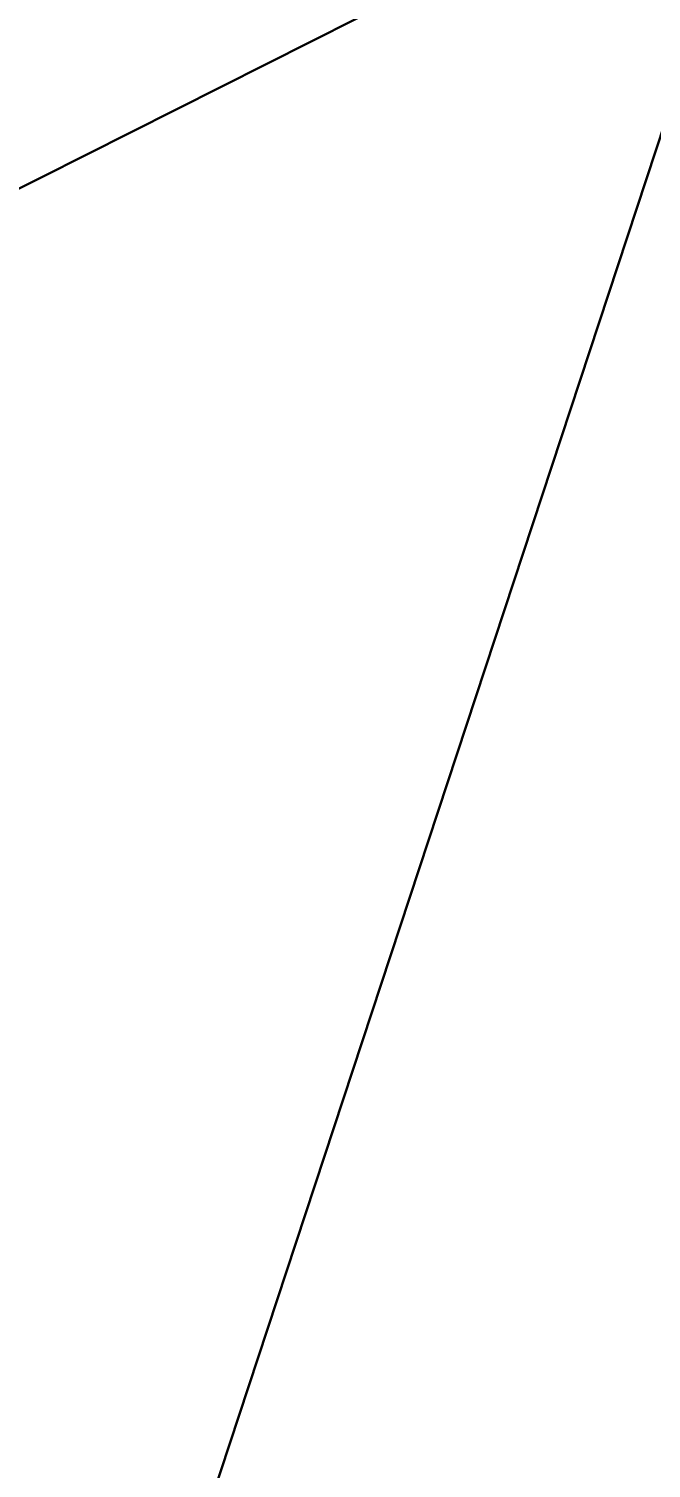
# Model space of a CAD drawing. Header units: metres. Extents: x 2682525 to 2683550, y 1250555 to 1251328.
# Drawn here: x 2683097.9 to 2683100.77, y 1250875.72 to 1250882.35 of the extents above; entities that cross this region are included whole.
import ezdxf

# ---------------------------------------------------------------- set-up
doc = ezdxf.new("R2010")
doc.units = ezdxf.units.M
doc.header["$PDMODE"] = 2
doc.header["$PDSIZE"] = -2
for name, pattern in [('IMPORT-_23_ISO-10 Strichpunktlinie _2_', [46.98999999999999, 30.47999999999999, -7.619999999999998, 1.270000000000001, -7.619999999999998]), ('IMPORT-_25_ISO-10 Strichpunktlinie _2_', [46.98999999999999, 30.47999999999999, -7.619999999999998, 1.270000000000001, -7.619999999999998]), ('Verdeckt 0_75', [1.5, 0.75, -0.75])]:
    doc.linetypes.add(name, pattern=pattern)
for name, color, linetype, lineweight, true_color in [('2458 A U1_dwg-1', 9, 'Continuous', 18, 0x808080), ('_23_000 Linien-Strichpunktlinie kurz 0_10', 9, 'IMPORT-_23_ISO-10 Strichpunktlinie _2_', 18, 0x808080), ('_25_000 Linien-Strichpunktlinie 0_10', 9, 'IMPORT-_25_ISO-10 Strichpunktlinie _2_', 18, 0x808080), ('_25_200 Materialien-Fertigbeton', 9, 'Continuous', 18, 0x808080), ('_25_300 Bauteile 3D-Stuetze', 9, 'Continuous', 18, 0x808080), ('_25_500 Technik-Kanalisation Schächte', 9, 'Continuous', 18, 0x808080), ('_25_800 Beschriftung-1_50-Text', 9, 'Continuous', 18, 0x808080), ('_25_Keine', 9, 'Continuous', 18, 0x808080), ('Bemassung', 9, 'Continuous', 18, 0x808080)]:
    doc.layers.add(name, color=color, linetype=linetype, lineweight=lineweight, true_color=true_color)
for name, color, linetype, lineweight in [('A-____-____-DIMS', 7, 'Continuous', 9), ('A-DETL-____-MBND', 7, 'Verdeckt 0_75', 18), ('Bemassung-1', 7, 'Continuous', 18)]:
    doc.layers.add(name, color=color, linetype=linetype, lineweight=lineweight)
doc.styles.add('Arial_31', font='arial.ttf', dxfattribs={"width": 0.9, "height": 200})
doc.styles.add('ISOCP_2', font='isocp___.ttf', dxfattribs={"height": 125.8608217592593})
doc.dimstyles.new('2_0_mm_-_Arial', dxfattribs={"dimscale": 304.8, "dimtxt": 204.051879991394, "dimasz": 0.2460629921259842, "dimexe": 0.3280839895013123, "dimexo": 0.3280840109072179, "dimgap": 0.08202099737532807, "dimtad": 1, "dimdec": 1, "dimlfac": 0.001, "dimrnd": 0.09999999999999999, "dimzin": 0, "dimdsep": 46, "dimtxsty": 'Arial_31', "dimblk1": 'OBLIQUE', "dimblk2": 'OBLIQUE', "dimsah": 1, "dimcen": 0.09, "dimdle": 0.3280839895013123, "dimazin": 0, "dimtfac": 1, "dimtdec": 4, "dimtix": 1, "dimtmove": 0, "dimatfit": 3, "dimfxl": 1, "dimtvp": 1, "dimtfill": 1, "dimtolj": 1, "dimtzin": 0, "dimarcsym": 2})
doc.dimstyles.new('2_0_mm_-_Arial_1', dxfattribs={"dimscale": 304.8, "dimtxt": 204.051879991394, "dimasz": 0.2460629921259842, "dimexe": 0.3280839895013123, "dimexo": 0.3280840109072179, "dimgap": 0.08202099737532807, "dimtad": 1, "dimdec": 1, "dimlfac": 0.001, "dimrnd": 0.09999999999999999, "dimzin": 0, "dimdsep": 46, "dimtxsty": 'Arial_31', "dimblk1": 'OBLIQUE', "dimblk2": 'OBLIQUE', "dimsah": 1, "dimcen": 0.09, "dimdle": 0.3280839895013123, "dimazin": 0, "dimtfac": 1, "dimtdec": 4, "dimtix": 1, "dimtmove": 2, "dimatfit": 3, "dimfxl": 1, "dimtvp": 1, "dimtfill": 1, "dimtolj": 1, "dimtzin": 0, "dimarcsym": 2})

# ---------------------------------------------------------------- blocks, each defined once
blk = doc.blocks.new('2458 A U1_dwg_VW_SLASH-9045119-U01 Bodenplatte')
at = {"layer": 'Bemassung'}
for p, q in [((-64979.73638778903, -22641.89040898009), (-65091.9895893024, -22754.14361049345)), ((-64935.86298854573, -22698.01700973677), (-65148.1041994832, -22698.01700973677))]:
    blk.add_line(p, q, dxfattribs=at)
blk = doc.blocks.new('2458 A U1_dwg_VW_SLASH-9045121-U01 Bodenplatte')
at = {"layer": 'Bemassung'}
for p, q in [((-64871.98958930239, -22754.14361048735), (-64759.73638778903, -22641.89040897399)), ((-64915.86298854569, -22698.01700973067), (-64703.62177760822, -22698.01700973067))]:
    blk.add_line(p, q, dxfattribs=at)
blk = doc.blocks.new('2458 A U1_dwg_VW_SLASH-9045122-U01 Bodenplatte')
at = {"layer": 'Bemassung'}
for p, q in [((-64979.73638778903, -22641.89040897399), (-65091.9895893024, -22754.14361048735)), ((-64935.86298854573, -22698.01700973067), (-65148.1041994832, -22698.01700973067))]:
    blk.add_line(p, q, dxfattribs=at)
blk = doc.blocks.new('2458 A U1_dwg_VW_SLASH-9045123-U01 Bodenplatte')
at = {"layer": 'Bemassung'}
for p, q in [((-64756.9895893024, -22754.14361048735), (-64644.73638778904, -22641.89040897399)), ((-64800.8629885457, -22698.01700973067), (-64588.62177760822, -22698.01700973067))]:
    blk.add_line(p, q, dxfattribs=at)
blk = doc.blocks.new('2458 A U1_dwg_VW_SLASH-9045124-U01 Bodenplatte')
at = {"layer": 'Bemassung'}
for p, q in [((-64759.73638778903, -22641.89040897399), (-64871.98958930239, -22754.14361048735)), ((-64715.86298854573, -22698.01700973067), (-64928.1041994832, -22698.01700973067))]:
    blk.add_line(p, q, dxfattribs=at)
blk = doc.blocks.new('2458 A U1_dwg_VW_SLASH-9045126-U01 Bodenplatte')
at = {"layer": 'Bemassung'}
for p, q in [((-64756.9895893024, -22754.14361048753), (-64644.73638778904, -22641.89040897417)), ((-64800.8629885457, -22698.01700973085), (-64588.62177760822, -22698.01700973085))]:
    blk.add_line(p, q, dxfattribs=at)
blk = doc.blocks.new('2458 A U1_dwg_VW_SLASH-9045379-U01 Bodenplatte')
at = {"layer": 'Bemassung'}
for p, q in [((-64979.73638778903, -22141.89040897429), (-65091.9895893024, -22254.14361048765)), ((-64935.86298854573, -22198.01700973097), (-65148.1041994832, -22198.01700973097))]:
    blk.add_line(p, q, dxfattribs=at)
blk = doc.blocks.new('2458 A U1_dwg_VW_SLASH-9045381-U01 Bodenplatte')
at = {"layer": 'Bemassung'}
for p, q in [((-64871.98958930239, -22254.14361048766), (-64759.73638778903, -22141.89040897429)), ((-64915.86298854569, -22198.01700973097), (-64703.62177760822, -22198.01700973097))]:
    blk.add_line(p, q, dxfattribs=at)
blk = doc.blocks.new('2458 A U1_dwg_VW_SLASH-9045382-U01 Bodenplatte')
at = {"layer": 'Bemassung'}
for p, q in [((-64979.73638778903, -22141.89040897429), (-65091.9895893024, -22254.14361048766)), ((-64935.86298854573, -22198.01700973097), (-65148.1041994832, -22198.01700973097))]:
    blk.add_line(p, q, dxfattribs=at)
blk = doc.blocks.new('2458 A U1_dwg_VW_SLASH-9045384-U01 Bodenplatte')
at = {"layer": 'Bemassung'}
for p, q in [((-64871.98958930239, -22254.14361048766), (-64759.73638778903, -22141.89040897429)), ((-64915.86298854569, -22198.01700973097), (-64703.62177760822, -22198.01700973097))]:
    blk.add_line(p, q, dxfattribs=at)
blk = doc.blocks.new('2458 A U1_dwg-9041719-U01 Bodenplatte')
at = {"layer": '_25_200 Materialien-Fertigbeton'}
h = blk.add_hatch(dxfattribs=at)
h.set_pattern_fill('FP_22', color=256, style=0, pattern_type=2)
h.set_pattern_definition([(270, (-64925.863, -24222.675), (50, 3.061616997868383e-15), []), (0, (-64925.863, -24222.675), (0, -50), [])])
h.paths.add_polyline_path([(-64925.86298854579, -24437.67519800757), (-64897.39289358451, -24433.92703889937), (-64870.86298854578, -24422.93799242386), (-64848.08124261527, -24405.45694393809), (-64830.6001941295, -24382.67519800757), (-64819.611147654, -24356.14529296885), (-64815.86298854578, -24327.67519800757), (-64815.86298854578, -24117.67519800757), (-64819.611147654, -24089.2051030463), (-64830.6001941295, -24062.67519800757), (-64848.08124261527, -24039.89345207705), (-64870.86298854578, -24022.41240359128), (-64897.39289358451, -24011.42335711577), (-64925.86298854579, -24007.67519800757), (-64954.33308350707, -24011.42335711577), (-64980.86298854578, -24022.41240359128), (-65003.6447344763, -24039.89345207705), (-65021.12578296207, -24062.67519800757), (-65032.11482943758, -24089.2051030463), (-65035.86298854578, -24117.67519800757), (-65035.86298854578, -24327.67519800757), (-65032.11482943758, -24356.14529296885), (-65021.12578296207, -24382.67519800757), (-65003.6447344763, -24405.45694393809), (-64980.86298854578, -24422.93799242386), (-64954.33308350707, -24433.92703889937)])
at = {"layer": '_23_000 Linien-Strichpunktlinie kurz 0_10', "flags": 128}
blk.add_lwpolyline([(-59051.41568548869, -26457.72384571089), (-64001.41568746314, -26457.72384571089), (-64001.41568746314, -21262.2223017857)], dxfattribs=at)
blk.add_lwpolyline([(-59051.41568548869, -26457.72384571089), (-64001.41568746314, -26457.72384571089), (-64001.41568746314, -21262.2223017857)], dxfattribs=at)
blk.add_lwpolyline([(-67303.45441187511, -25857.7238395388), (-66898.45441186609, -25857.7238395388), (-66898.45441186609, -26457.72383953274), (-67303.45441187511, -26457.72383953274)], close=True, dxfattribs=at)
blk.add_lwpolyline([(-67303.45441187511, -25857.7238395388), (-66898.45441186609, -25857.7238395388), (-66898.45441186609, -26457.72383953274), (-67303.45441187511, -26457.72383953274)], close=True, dxfattribs=at)
at = {"layer": '_25_000 Linien-Strichpunktlinie 0_10', "flags": 128}
blk.add_lwpolyline([(-48349.47132443955, -24437.67519800754), (-78599.66104877448, -24437.67519800754), (-78599.66104877448, -23456.41753594726), (-48349.47132443955, -23456.41753594726)], close=True, dxfattribs=at)
at = {"layer": '_25_200 Materialien-Fertigbeton'}
for p, q in [((-65035.86298854571, -24117.67519800755), (-65035.86298854571, -24327.67519800755)), ((-64815.86298854571, -24327.67519800755), (-64815.86298854571, -24117.67519800755))]:
    blk.add_line(p, q, dxfattribs=at)
for centre, radius, start, end in [((-64925.86298854573, -24117.67519800755), 110.0000000000054, 89.99999999999147, 179.9999999999915), ((-64925.86298854571, -24117.67519800755), 110, 0, 90), ((-64925.86298854571, -24327.67519800755), 110, 180, 269.9999999999996), ((-64925.8629885457, -24327.67519800755), 110, 269.999999999992, 359.999999999992)]:
    blk.add_arc(centre, radius, start, end, dxfattribs=at)
at = {"layer": '_25_300 Bauteile 3D-Stuetze'}
for p, q in [((-64925.86298854571, -23957.67519800754), (-64925.86298854571, -24487.67519800755)), ((-65190.86298854571, -24222.67519800755), (-64660.86298854571, -24222.67519800755))]:
    blk.add_line(p, q, dxfattribs=at)
at = {"layer": '_25_500 Technik-Kanalisation Schächte', "flags": 128}
blk.add_lwpolyline([(-48470.30777472434, -27882.65213969124), (-48470.30777472434, -28032.65213969498), (-75781.4182023694, -28032.65213969498), (-75781.4182023694, -27882.65213969411)], close=True, dxfattribs=at)
at = {"layer": '_25_Keine', "flags": 128}
blk.add_lwpolyline([(-62134.01125033289, -21626.06407023724), (-62134.01125033289, -25107.67519800752), (-64700.86298854579, -25107.67519800752), (-64700.86298854579, -21262.2223017857)], dxfattribs=at)
at = {"layer": 'Bemassung'}
for p, q in [((-65038.1041994832, -21698.01700973097), (-72964.17699224698, -21698.01700973097)), ((-64815.86298854571, -22198.01700973097), (-65035.86298854571, -22198.01700973097)), ((-64928.1041994832, -22698.01700973067), (-65040.34541042071, -22698.01700973067)), ((-64703.62177760822, -22698.01700973067), (-64591.38056667071, -22698.01700973067)), ((-48582.54898566184, -28480.19259147581), (-75669.1769914319, -28480.19259147581))]:
    blk.add_line(p, q, dxfattribs=at)
at = {"layer": 'Bemassung', "flags": 128}
for points in [[(-64925.86298854571, -21598.017009731), (-64925.86298854571, -24219.67519800755)], [(-65035.86298854571, -22098.01700973099), (-65035.86298854571, -24219.67519800751)], [(-64815.86298854571, -22098.01700973099), (-64815.86298854571, -24219.67519800751)], [(-65035.86298854571, -22598.01700973069), (-65035.86298854571, -24719.67519800755)], [(-64815.86298854571, -22598.01700973069), (-64815.86298854571, -24719.67519800751)], [(-64700.86298854572, -22598.01700973087), (-64700.86298854572, -25104.6751980075)]]:
    blk.add_lwpolyline(points, close=True, dxfattribs=at)
for points in [[(-65260.34541042071, -22198.01700973097), (-65148.1041994832, -22198.01700973097), (-72854.17699224695, -22198.01700973097), (-72741.93578130945, -22198.01700973097)], [(-57109.79019578198, -22198.01700973097), (-56997.54898484446, -22198.01700973097), (-64703.62177760822, -22198.01700973097), (-64591.38056667071, -22198.01700973097)], [(-65260.34541042071, -22698.01700973067), (-65148.1041994832, -22698.01700973067), (-69239.17699224691, -22698.01700973067)], [(-64700.86298854572, -22698.01700973067), (-64815.86298854571, -22698.01700973067), (-65035.86298854571, -22698.01700973067)], [(-62246.2524612703, -22698.01700973085), (-64588.62177760822, -22698.01700973085), (-64476.38056667073, -22698.01700973085)], [(-47278.90107377427, -27373.61881234133), (-78489.17699227516, -27373.61881234133), (-78376.93578133766, -27373.61881234133)]]:
    blk.add_lwpolyline(points, dxfattribs=at)
for name in ['2458 A U1_dwg_VW_SLASH-9045379-U01 Bodenplatte', '2458 A U1_dwg_VW_SLASH-9045382-U01 Bodenplatte', '2458 A U1_dwg_VW_SLASH-9045381-U01 Bodenplatte', '2458 A U1_dwg_VW_SLASH-9045384-U01 Bodenplatte', '2458 A U1_dwg_VW_SLASH-9045119-U01 Bodenplatte', '2458 A U1_dwg_VW_SLASH-9045122-U01 Bodenplatte', '2458 A U1_dwg_VW_SLASH-9045124-U01 Bodenplatte', '2458 A U1_dwg_VW_SLASH-9045121-U01 Bodenplatte', '2458 A U1_dwg_VW_SLASH-9045123-U01 Bodenplatte', '2458 A U1_dwg_VW_SLASH-9045126-U01 Bodenplatte']:
    blk.add_blockref(name, (0, 0))
at = {"layer": '_25_800 Beschriftung-1_50-Text', "insert": (-67604.3540521562, -27791.25745434191), "char_height": 125.8608217592593, "width": 1979.367252543941, "attachment_point": 1, "line_spacing_factor": 1.478621465017729, "style": 'ISOCP_2'}
blk.add_mtext('OK Rinne horizontal', dxfattribs=at)
at = {"layer": 'Bemassung-1', "char_height": 125.8608217592593, "line_spacing_factor": 1.478621465017729, "style": 'ISOCP_2'}
for s, insert, width, attachment_point in [('22', (-64925.86298854571, -22092.05689902385), 236.8473635522664, 2), ('5', (-64556.11333107856, -22409.46589381003), 118.4236817761332, 1), ('22', (-64934.35476767742, -22554.35042512127), 236.8473635522664, 2), ('11', (-64711.05342523929, -22556.00385057259), 169.1766882516189, 1), ('2.56', (-63657.49451854666, -22572.73352084853), 406.0240518038852, 1)]:
    blk.add_mtext(s, dxfattribs=dict(at, insert=insert, width=width, attachment_point=attachment_point))
blk = doc.blocks.new('_Oblique')
at = {"color": 0, "linetype": 'ByBlock', "lineweight": -2}
blk.add_line((-0.5, -0.5), (0.5, 0.5), dxfattribs=at)
blk = doc.blocks.new('*D1807')
at = {"layer": 'A-____-____-DIMS', "color": 0, "lineweight": -2, "transparency": 16777216}
for p, q in [((2683068.897622096, 1250867.009540824), (2683135.861756529, 1250900.785341326)), ((2683053.688199543, 1250859.338114525), (2683068.897622096, 1250867.009540824)), ((2683053.688199543, 1250859.338114525), (2682986.72406511, 1250825.562314023)), ((2683113.74310552, 1250778.098576879), (2683113.932022766, 1250777.724028246)), ((2683098.698719751, 1250770.099947516), (2683098.722600213, 1250770.052601948))]:
    blk.add_line(p, q, dxfattribs=at)
at = {"layer": 'A-____-____-DIMS', "color": 0, "lineweight": -2, "transparency": 16777216, "xscale": 74.99999999999999, "yscale": 74.99999999999999, "zscale": 74.99999999999999}
for p, rotation in [((2683068.897622096, 1250867.009540824), 206.7657572042305), ((2683053.688199543, 1250859.338114525), 26.76575720423048)]:
    blk.add_blockref('_Oblique', p, dxfattribs=dict(at, rotation=rotation))
at = {"layer": 'A-____-____-DIMS', "color": 0, "transparency": 16777216, "insert": (2683004.047613651, 1250976.668747653), "char_height": 200, "width": 911.641014607705, "attachment_point": 5, "rotation": 26.76575720423047, "style": 'Arial_31', "bg_fill": 3, "box_fill_scale": 1.1, "bg_fill_color": 256, "bg_fill_true_color": 13158600, "bg_fill_transparency": 0}
blk.add_mtext('\\A1;0.0', dxfattribs=at)
at = {"layer": 'Defpoints', "color": 0, "transparency": 16777216}
for p in [(2683068.708701911, 1250867.384095282), (2683068.897622096, 1250867.009540824), (2683053.664316143, 1250859.385465919)]:
    blk.add_point(p, dxfattribs=at)
blk = doc.blocks.new('*D1808')
at = {"layer": 'A-____-____-DIMS', "color": 0, "lineweight": -2, "transparency": 16777216}
for p, q in [((2683101.306229421, 1250883.356000871), (2683168.270363854, 1250917.131801374)), ((2683068.897622741, 1250867.009539544), (2683001.933488308, 1250833.233739042)), ((2683146.196746825, 1250794.355752247), (2683146.340630091, 1250794.070488293)), ((2683113.74310552, 1250778.098576879), (2683113.932023411, 1250777.724026967))]:
    blk.add_line(p, q, dxfattribs=at)
at = {"layer": 'A-____-____-DIMS', "color": 0, "transparency": 16777216, "insert": (2682617.72699169, 1250788.948338999), "char_height": 200, "width": 911.641014607705, "attachment_point": 1, "rotation": 26.76575720423047, "line_spacing_factor": 0.9417779076525878, "style": 'Arial_31', "bg_fill": 3, "box_fill_scale": 1.1, "bg_fill_color": 256, "bg_fill_true_color": 13158600, "bg_fill_transparency": 0}
blk.add_mtext('\\A1;0.0', dxfattribs=at)
at = {"layer": 'A-____-____-DIMS', "color": 0, "lineweight": -2, "transparency": 16777216}
blk.add_line((2683068.897622741, 1250867.009539544), (2683101.306229421, 1250883.356000871), dxfattribs=at)
at = {"layer": 'Defpoints', "color": 0, "transparency": 16777216}
for p in [(2683101.162343216, 1250883.641270651), (2683101.306229421, 1250883.356000871), (2683068.708701911, 1250867.384095282)]:
    blk.add_point(p, dxfattribs=at)
at = {"layer": 'A-____-____-DIMS', "color": 0, "lineweight": -2, "transparency": 16777216, "xscale": 74.99999999999999, "yscale": 74.99999999999999, "zscale": 74.99999999999999}
for p, rotation in [((2683101.306229421, 1250883.356000871), 206.7657572042305), ((2683068.897622741, 1250867.009539544), 26.76575720423048)]:
    blk.add_blockref('_Oblique', p, dxfattribs=dict(at, rotation=rotation))
blk = doc.blocks.new('*D1809')
at = {"layer": 'A-____-____-DIMS', "color": 0, "lineweight": -2, "transparency": 16777216}
for p, q in [((2683132.910514814, 1250899.296771893), (2683199.874649247, 1250933.072572396)), ((2683101.30623005, 1250883.355999624), (2683132.910514814, 1250899.296771893)), ((2683101.30623005, 1250883.355999624), (2683034.342095617, 1250849.580199121)), ((2683177.801724807, 1250810.295150137), (2683177.944915484, 1250810.011259315)), ((2683146.196746825, 1250794.355752247), (2683146.34063072, 1250794.070487046))]:
    blk.add_line(p, q, dxfattribs=at)
at = {"layer": 'A-____-____-DIMS', "color": 0, "lineweight": -2, "transparency": 16777216, "xscale": 74.99999999999999, "yscale": 74.99999999999999, "zscale": 74.99999999999999}
for p, rotation in [((2683132.910514814, 1250899.296771893), 206.7657572042305), ((2683101.30623005, 1250883.355999624), 26.76575720423048)]:
    blk.add_blockref('_Oblique', p, dxfattribs=dict(at, rotation=rotation))
at = {"layer": 'A-____-____-DIMS', "color": 0, "transparency": 16777216, "insert": (2683059.863075263, 1251004.821305737), "char_height": 200, "width": 911.641014607705, "attachment_point": 5, "rotation": 26.76575720423047, "style": 'Arial_31', "bg_fill": 3, "box_fill_scale": 1.1, "bg_fill_color": 256, "bg_fill_true_color": 13158600, "bg_fill_transparency": 0}
blk.add_mtext('\\A1;0.0', dxfattribs=at)
at = {"layer": 'Defpoints', "color": 0, "transparency": 16777216}
for p in [(2683132.767321199, 1250899.58066854), (2683132.910514814, 1250899.296771893), (2683101.162343216, 1250883.641270651)]:
    blk.add_point(p, dxfattribs=at)

msp = doc.modelspace()

# ---------------------------------------------------------------- linework, layer by layer
at = {"layer": 'A-DETL-____-MBND'}
msp.add_open_spline([(2683066.009390901, 1250869.679863096), (2683066.288205003, 1250869.551325586), (2683067.039320472, 1250869.18605556), (2683068.808618498, 1250868.554809036), (2683071.657237757, 1250869.494124548), (2683074.467321273, 1250871.018365242), (2683078.195421315, 1250872.859749516), (2683083.158512379, 1250875.383371573), (2683088.800458998, 1250878.256991499), (2683094.67246607, 1250881.112386641), (2683097.951854891, 1250882.94699488), (2683100.081408632, 1250883.879558791), (2683100.187642982, 1250884.43076455), (2683100.919117485, 1250885.016465895), (2683101.844521929, 1250884.711114088), (2683103.967648854, 1250886.004076284), (2683109.204590926, 1250888.417601884), (2683115.754953569, 1250891.836530144), (2683122.446522959, 1250895.24131188), (2683126.497124689, 1250897.270196159), (2683129.520615935, 1250898.811156605), (2683132.804656584, 1250900.260438276), (2683134.067093911, 1250906.573856538), (2683135.558020153, 1250913.796773206), (2683138.657477513, 1250918.602886364), (2683139.889302063, 1250920.906158589)], degree=3, knots=[0, 0, 0, 0, 3.021816965252346, 8.2668153199768, 17.95102877688316, 30.86478291184385, 40.23480069127133, 58.74610483870741, 85.71719350426484, 102.6006594184549, 122.8063238274784, 123.1988405673681, 125.0105717409506, 127.673553189531, 131.444065486728, 133.3966811922206, 151.4499517304334, 188.9907190902837, 205.6325642785124, 225.4757952452216, 233.4027051389572, 239.3167187433414, 259.753894699282, 288.8823652494151, 314.5908583427087, 314.5908583427087, 314.5908583427087, 314.5908583427087], dxfattribs=at)

# ---------------------------------------------------------------- block references
at = {"layer": '2458 A U1_dwg-1', "xscale": 0.001, "yscale": 0.001, "zscale": 0.001, "rotation": 26.76575494316579}
msp.add_blockref('2458 A U1_dwg-9041719-U01 Bodenplatte', (2683147.144467305, 1250931.177239274), dxfattribs=at)

# ---------------------------------------------------------------- next in the draw order: dimensions: what is measured, and where the dimension line sits
at = {"layer": 'A-____-____-DIMS'}
dim = msp.add_linear_dim(base=(2683068.897622096, 1250867.009540824), p1=(2683053.664316142, 1250859.385465919), p2=(2683068.708701911, 1250867.384095282), angle=26.76575720423047, dimstyle='2_0_mm_-_Arial', override={"dimpost": '<>', "dimfxl": 17038.5332360565}, dxfattribs=at)
dim.commit()
dim.dimension.update_dxf_attribs({"geometry": '*D1807', "text_midpoint": (2683004.047613651, 1250976.668747653)})

# ---------------------------------------------------------------- next in the draw order: dimensions: what is measured, and where the dimension line sits
dim = msp.add_linear_dim(base=(2683101.306229421, 1250883.356000871), p1=(2683068.708701911, 1250867.384095282), p2=(2683101.162343216, 1250883.641270651), angle=26.76575720423047, dimstyle='2_0_mm_-_Arial_1', override={"dimpost": '<>', "dimfxl": 36297.85923366722}, dxfattribs=at)
dim.commit()
dim.dimension.update_dxf_attribs({"geometry": '*D1808', "text_midpoint": (2683084.754535631, 1250875.177022492), "dimtype": 160})

# ---------------------------------------------------------------- next in the draw order: dimensions: what is measured, and where the dimension line sits
dim = msp.add_linear_dim(base=(2683132.910514814, 1250899.296771893), p1=(2683101.162343216, 1250883.641270651), p2=(2683132.767321198, 1250899.58066854), angle=26.76575720423047, dimstyle='2_0_mm_-_Arial', override={"dimpost": '<>', "dimfxl": 35396.87893486193}, dxfattribs=at)
dim.commit()
dim.dimension.update_dxf_attribs({"geometry": '*D1809', "text_midpoint": (2683059.863075263, 1251004.821305737)})

doc.saveas('drawing.dxf')
